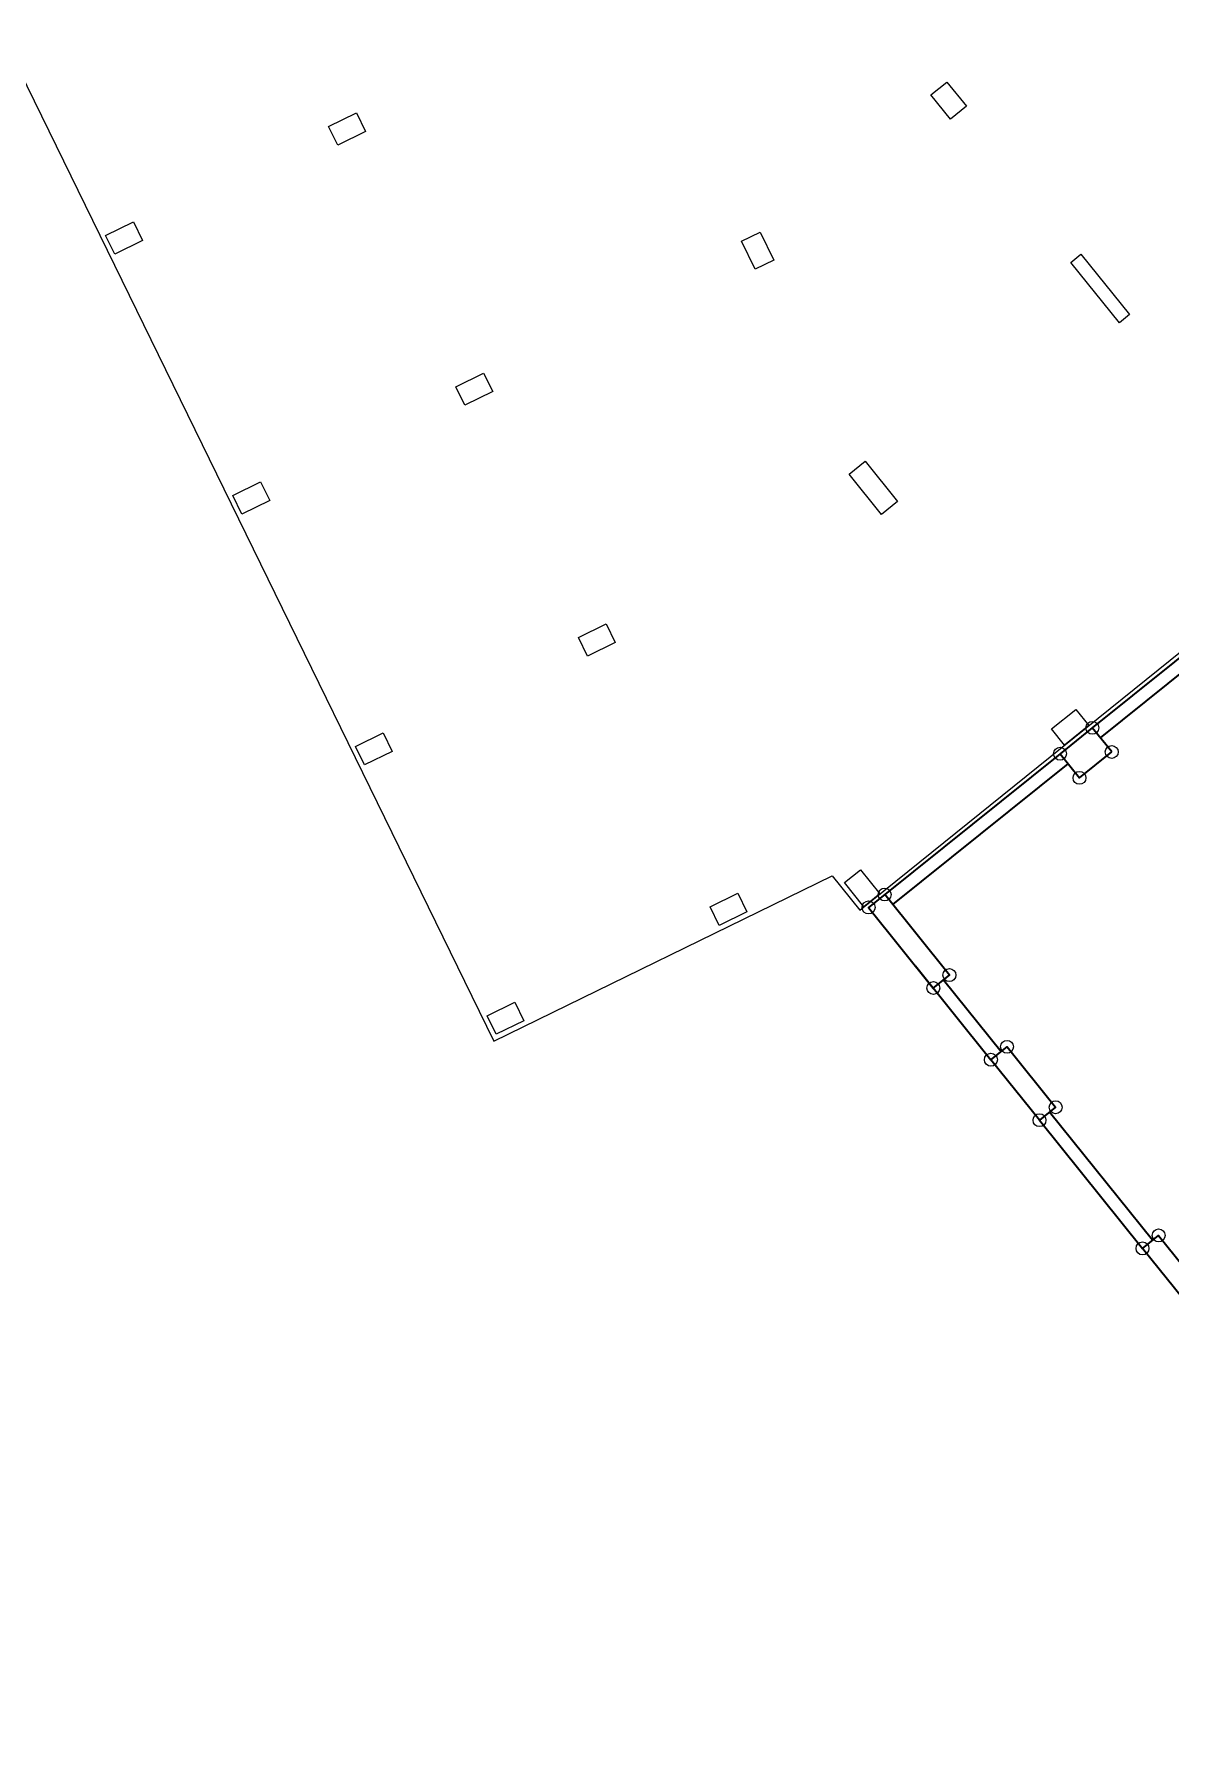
# Model space of a CAD drawing. Header units: metres. Extents: x 7511766 to 7511973, y 4692310 to 4692411.
# Drawn here: x 7511908.68 to 7511930.67, y 4692327.67 to 4692360.63 of the extents above; entities that cross this region are included whole.
import ezdxf

# ---------------------------------------------------------------- set-up
doc = ezdxf.new("R2010")
doc.units = ezdxf.units.M
doc.layers.get('0').update_dxf_attribs({"lineweight": 0})
doc.layers.add('A - Bodrumi -1 Polyline_Pen_No__23', color=7, linetype='Continuous', lineweight=0, true_color=0xff6600)
doc.layers.add('A - objekti 1 gjendja faktike_Pen_No__8', color=7, linetype='Continuous', lineweight=0, true_color=0xa80f02)
for name, color, linetype, lineweight in [('A - objekti 1 gjendja faktike_Pen_No__1', 7, 'Continuous', 0), ('ll-cde-shtyllat', 7, 'Continuous', 0), ('shytllat', 5, 'Continuous', 0)]:
    doc.layers.add(name, color=color, linetype=linetype, lineweight=lineweight)

# ---------------------------------------------------------------- blocks, each defined once
blk = doc.blocks.new('A$C51214811')
for points in [[(443.31, 173.75, -0.000001), (443.33, 190.23, -0.415883)], [(98.06, 90.5, -0.000001), (113.4, 90.48, -0.426088)], [(102.62, 138.06, -0.000001), (113.4, 138.04, -0.0589)], [(312.55, 88.27, 0.000001), (312.54, 92.14, 0.000001), (312.53, 96.71)]]:
    blk.add_lwpolyline(points, format="xyb")

msp = doc.modelspace()

# ---------------------------------------------------------------- linework, layer by layer
at = {"color": 8, "linetype": 'ByBlock', "lineweight": -2, "transparency": 16777216}
for centre in [(7511929.145, 4692347.21), (7511928.521, 4692346.709), (7511929.521, 4692346.743), (7511928.897, 4692346.242), (7511924.818, 4692343.735), (7511925.13, 4692343.985), (7511926.382, 4692342.426), (7511926.071, 4692342.176), (7511927.184, 4692340.789), (7511927.496, 4692341.039), (7511928.436, 4692339.87), (7511928.124, 4692339.619), (7511930.116, 4692337.139), (7511930.428, 4692337.389)]:
    msp.add_circle(centre, 0.125, dxfattribs=at)
at = {"layer": 'A - Bodrumi -1 Polyline_Pen_No__23', "color": 30, "linetype": 'Continuous', "lineweight": 20, "true_color": 0xff6600}
for points in [[(7511925.199, 4692382.93104), (7511882.02661, 4692361.83233), (7511884.61729, 4692356.53126), (7511905.14689, 4692366.56426), (7511917.56903, 4692341.14686), (7511924.1165, 4692344.3467), (7511924.64837, 4692343.68436), (7511944.01582, 4692359.28762), (7511943.58816, 4692359.82319), (7511945.54327, 4692361.39367), (7511936.39386, 4692372.81692), (7511934.51501, 4692371.31205)], [(7511926.71155, 4692359.23701), (7511926.40011, 4692358.98601), (7511926.02361, 4692359.45319), (7511926.33506, 4692359.70418)], [(7511914.55078, 4692358.48202), (7511914.37514, 4692358.8414), (7511914.91421, 4692359.10486), (7511915.08984, 4692358.74548)], [(7511910.23825, 4692356.37438), (7511910.06262, 4692356.73376), (7511910.60168, 4692356.99721), (7511910.77732, 4692356.63784)], [(7511922.98332, 4692356.25891), (7511922.62394, 4692356.08328), (7511922.36049, 4692356.62235), (7511922.71987, 4692356.79798)], [(7511929.86592, 4692355.20341), (7511929.67127, 4692355.04653), (7511928.73003, 4692356.21446), (7511928.92468, 4692356.37134)], [(7511917.0097, 4692353.45075), (7511916.83406, 4692353.81013), (7511917.37313, 4692354.07358), (7511917.54876, 4692353.7142)], [(7511925.38058, 4692351.58865), (7511925.06913, 4692351.33766), (7511924.44164, 4692352.11628), (7511924.75309, 4692352.36728)], [(7511912.69717, 4692351.34311), (7511912.52154, 4692351.70248), (7511913.0606, 4692351.96594), (7511913.23624, 4692351.60656)], [(7511919.38079, 4692348.59916), (7511919.20516, 4692348.95854), (7511919.74422, 4692349.22199), (7511919.91986, 4692348.86262)], [(7511928.60783, 4692346.87758), (7511928.35776, 4692347.18978), (7511928.82606, 4692347.56488), (7511929.07613, 4692347.25268)], [(7511915.06827, 4692346.49152), (7511914.89263, 4692346.8509), (7511915.4317, 4692347.11435), (7511915.60733, 4692346.75497)], [(7511924.35057, 4692344.21493), (7511924.66245, 4692344.46538), (7511925.03813, 4692343.99755), (7511924.72624, 4692343.7471)], [(7511921.92753, 4692343.3882), (7511921.75189, 4692343.74757), (7511922.29095, 4692344.01103), (7511922.46659, 4692343.65165)], [(7511917.615, 4692341.28055), (7511917.43936, 4692341.63993), (7511917.97843, 4692341.90339), (7511918.15407, 4692341.54401)]]:
    msp.add_lwpolyline(points, close=True, dxfattribs=at)
at = {"layer": 'A - objekti 1 gjendja faktike_Pen_No__1', "color": 7, "linetype": 'Continuous', "lineweight": 13}
for p, q in [((7511924.81816, 4692343.735), (7511944.16316, 4692359.2758)), ((7511934.87627, 4692331.21195), (7511924.81816, 4692343.735))]:
    msp.add_line(p, q, dxfattribs=at)
at = {"layer": 'A - objekti 1 gjendja faktike_Pen_No__8', "color": 14, "linetype": 'Continuous', "lineweight": 35, "true_color": 0xa80f02, "flags": 128}
for points in [[(7511933.10587, 4692350.39142), (7511929.14518, 4692347.21033)], [(7511929.30173, 4692347.01541), (7511933.26242, 4692350.19651)], [(7511928.52145, 4692346.70937), (7511925.13002, 4692343.98548)], [(7511925.28657, 4692343.79057), (7511928.678, 4692346.51445)], [(7511925.72684, 4692342.60501), (7511927.18515, 4692340.78931)], [(7511926.26615, 4692342.33277), (7511927.38007, 4692340.94586)], [(7511928.12378, 4692339.61928), (7511930.11666, 4692337.13933)], [(7511930.3116, 4692337.2959), (7511928.31937, 4692339.77637)]]:
    msp.add_lwpolyline(points, dxfattribs=at)
for points in [[(7511929.5209, 4692346.74253), (7511929.14518, 4692347.21033), (7511928.52145, 4692346.70937), (7511928.89717, 4692346.24157)], [(7511926.07056, 4692342.17568), (7511926.38242, 4692342.42616), (7511925.13002, 4692343.98548), (7511924.81816, 4692343.735)], [(7511928.12378, 4692339.61928), (7511927.18448, 4692340.78877), (7511927.49634, 4692341.03925), (7511928.43564, 4692339.86976)], [(7511930.11666, 4692337.13933), (7511930.42787, 4692337.38929), (7511931.36717, 4692336.21979), (7511931.05531, 4692335.96931)]]:
    msp.add_lwpolyline(points, close=True, dxfattribs=at)
at = {"layer": 'shytllat', "color": 8, "linetype": 'Continuous', "lineweight": 35, "flags": 128}
for points in [[(7511933.10587, 4692350.39142), (7511929.14518, 4692347.21033)], [(7511929.30173, 4692347.01541), (7511933.26242, 4692350.19651)], [(7511928.52145, 4692346.70937), (7511925.13002, 4692343.98548)], [(7511925.28657, 4692343.79057), (7511928.678, 4692346.51445)], [(7511925.72684, 4692342.60501), (7511927.18515, 4692340.78931)], [(7511928.12378, 4692339.61928), (7511930.11666, 4692337.13933)], [(7511930.3116, 4692337.2959), (7511928.31937, 4692339.77637)]]:
    msp.add_lwpolyline(points, dxfattribs=at)
at = {"layer": 'shytllat', "color": 8, "flags": 128}
for points in [[(7511929.5209, 4692346.74253), (7511929.14518, 4692347.21033), (7511928.52145, 4692346.70937), (7511928.89717, 4692346.24157)], [(7511926.07056, 4692342.17568), (7511926.38242, 4692342.42616), (7511925.13002, 4692343.98548), (7511924.81816, 4692343.735)], [(7511928.12378, 4692339.61928), (7511927.18448, 4692340.78877), (7511927.49634, 4692341.03925), (7511928.43564, 4692339.86976)], [(7511930.11666, 4692337.13933), (7511930.42787, 4692337.38929), (7511931.36717, 4692336.21979), (7511931.05531, 4692335.96931)]]:
    msp.add_lwpolyline(points, close=True, dxfattribs=at)
msp.add_lwpolyline([(7511926.26615, 4692342.33277), (7511927.38007, 4692340.94586)], dxfattribs=at)

# ---------------------------------------------------------------- block references
at = {"layer": 'll-cde-shtyllat', "xscale": 0.05993101123899882, "yscale": 0.05993101123899882, "zscale": 0.05993101123899882, "rotation": 308.7325131062978}
msp.add_blockref('A$C51214811', (7511930.97796, 4692368.48715), dxfattribs=at)

doc.saveas('drawing.dxf')
